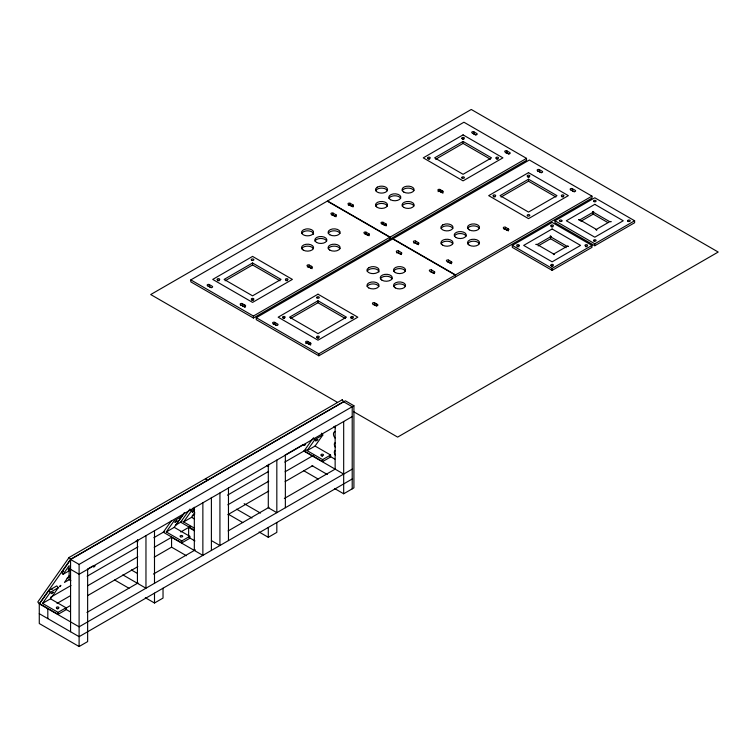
<?xml version="1.0" encoding="UTF-8"?>
<svg xmlns="http://www.w3.org/2000/svg" width="756" height="756" viewBox="0 0 756 756"><rect width="100%" height="100%" fill="white"/><g stroke="black" fill="none" stroke-linecap="round" stroke-linejoin="round"><path stroke-width="1.13" d="M87.639 569.334L87.639 641.598L79.106 646.531L39.274 623.53L39.274 603.827L70.573 559.308L206.983 480.542L205.509 478.709L69.098 557.465L37.8 601.984L39.274 603.827L79.106 626.818L352.211 469.145M50.482 598.799L58.25 587.743L56.776 585.909L48.809 590.502L39.567 603.657L58.051 614.335L66.018 609.733L66.018 607.767L50.482 598.799L42.516 603.392L58.051 612.36L66.018 607.767M69.061 570.856L63.088 574.305L61.614 572.462L70.195 560.253M42.516 603.392L50.283 592.345L58.25 587.743M63.088 574.305L69.146 565.686L69.146 579.682L70.856 580.665M69.193 575.685L64.458 582.432L69.533 579.502M171.243 520.941L163.315 532.215L181.809 542.884L189.775 538.291L189.775 536.316L174.239 527.348L166.273 531.95L181.809 540.918L189.775 536.316M166.273 531.95L174.041 520.893L182.007 516.301M175.694 525.07L184.351 512.757M174.239 527.348L184.634 512.587M189.255 509.979L180.665 522.188L194.292 530.06M194.301 528.094L183.623 521.933L191.391 510.876L194.377 509.157M183.623 521.933L191.589 517.331L194.831 512.729M312.719 438.697L304.139 450.907L322.632 461.585L330.599 456.983L330.599 455.017L315.063 446.049L307.097 450.642L322.632 459.61L330.599 455.017M307.097 450.642L314.865 439.595L322.831 434.993L321.347 433.16M315.063 446.049L322.831 434.993M69.146 568.663L68.172 569.759L69.268 569.268M51.862 589.33L52.514 588.99M190.824 279.9L327.235 201.143L389.831 237.28L389.831 239.255L253.411 318.011L190.824 281.875L190.824 279.9L253.411 316.036L389.831 237.28M252.561 262.984L224.116 279.408L252.561 295.832L281.015 279.408L252.561 262.984L252.561 264.959L279.994 280.797M463.078 141.438L434.634 157.862L463.078 174.286L491.532 157.862L463.078 141.438L463.078 143.413L435.645 159.251M225.127 280.797L252.561 264.959M390.115 237.119L526.526 158.363L526.526 160.329L390.115 239.085L390.115 237.119L327.528 200.983L463.938 122.226L526.526 158.363M256.256 317.681L392.676 238.924L455.263 275.061L455.263 277.027L318.843 355.783L256.256 319.646L256.256 317.681L318.843 353.817L455.263 275.061M317.993 300.765L289.548 317.189L317.993 333.613L346.446 317.189L317.993 300.765L317.993 302.731L345.426 318.569M528.51 179.219L500.066 195.643L528.51 212.067L556.964 195.643L528.51 179.219L528.51 181.185L501.086 197.023M290.559 318.569L317.993 302.731M455.547 274.891L591.957 196.135L591.957 198.11L455.547 276.866L455.547 274.891L392.959 238.754L529.37 159.998L591.957 196.135M512.303 245.407L552.126 222.415L591.957 245.407L591.957 247.382L552.126 270.374L512.303 247.382L512.303 245.407L552.126 268.408L591.957 245.407M554.97 220.771L594.802 197.779L634.624 220.771L634.624 222.746L594.802 245.738L554.97 222.746L554.97 220.771L594.802 243.772L634.624 220.771M550.566 236.789L537.195 244.509L553.694 254.035L567.066 246.314L550.566 236.789L550.566 238.754L566.093 247.722M593.233 212.152L579.861 219.873L596.361 229.399L609.733 221.678L593.233 212.152L593.233 214.118L607.796 222.529M538.149 245.927L550.566 238.754M580.816 221.291L593.233 214.118M70.573 631.742L70.573 559.478L345.388 400.812L353.921 405.736L353.921 487.866L343.678 493.781L334.492 488.47M61.614 572.462L63.598 571.319M70.573 559.478L79.106 564.401L353.921 405.736M67.038 578.245L69.07 577.074M87.828 568.947L92.903 566.008M285.135 455.027L303.43 444.462M352.211 416.584L79.106 574.258L70.573 569.334M50.529 597.325L70.988 585.513M87.12 576.204L138.027 546.815M153.837 537.686L164.496 531.534M175.326 525.278L182.083 521.375M192.26 515.497L194.755 514.061M227.49 495.161L268.616 471.423M284.766 462.096L306.274 449.669M57.021 603.439L70.317 595.756M87.705 585.72L137.828 556.785M154.196 547.335L171.584 537.299M180.788 531.978L190.531 526.356M227.839 504.81L268.758 481.194M285.125 471.744L313.759 455.206M65.205 608.571L70.317 605.613M87.705 595.577L137.828 566.641M154.196 557.191L171.584 547.146M227.839 514.666L268.758 491.05M285.125 481.6L312.738 465.649M86.94 612.445L138.083 582.914M153.421 574.059L195.36 549.848M228.095 530.948L269.013 507.323M284.35 498.469L335.494 468.937M352.211 478.992L79.106 636.675L39.274 613.683M145.303 597.694L154.498 603.005L163.031 598.072L163.031 588.225M259.1 531.997L268.295 537.308L276.828 532.375L276.828 522.519M551.474 266.433L552.778 266.433M313.428 233.254L313.428 231.449A6.039 3.487 0 0 0 306.038 228.983L303.336 229.881L301.776 231.449A6.039 3.487 0 0 0 306.038 235.711A6.039 3.487 0 0 0 313.428 233.254L313.598 233.311M473.965 131.875L476.809 133.519A1.304 0.756 0 0 1 476.809 134.587A1.304 0.756 0 0 1 474.957 134.587L472.113 132.943A1.304 0.756 0 0 1 472.113 131.875A1.304 0.756 0 0 1 473.965 131.875L473.965 133.84L475.864 134.937M506.964 150.926L509.809 152.57A1.304 0.756 0 0 1 509.809 153.638A1.304 0.756 0 0 1 507.956 153.638L505.112 151.994A1.304 0.756 0 0 1 505.112 150.926A1.304 0.756 0 0 1 506.964 150.926L506.964 152.901L508.864 153.997M539.397 169.646L542.241 171.291A1.304 0.756 0 0 1 542.241 172.359A1.304 0.756 0 0 1 540.389 172.359L537.544 170.714A1.304 0.756 0 0 1 537.544 169.646A1.304 0.756 0 0 1 539.397 169.646L539.397 171.621L541.296 172.718M572.396 188.707L575.24 190.342A1.304 0.756 0 0 1 575.24 191.41A1.304 0.756 0 0 1 573.388 191.41L570.544 189.775A1.304 0.756 0 0 1 570.544 188.707A1.304 0.756 0 0 1 572.396 188.707L572.396 190.673L574.295 191.769M463.078 143.413L490.512 159.251M528.51 181.185L555.943 197.023M440.077 189.539L443.167 191.325A1.304 0.756 0 0 1 442.827 192.298A1.304 0.756 0 0 1 441.107 192.232L438.263 190.597A1.304 0.756 0 0 1 438.263 189.529A1.304 0.756 0 0 1 440.105 189.529L440.105 191.495L442.959 193.139M505.509 227.32L508.599 229.096A1.304 0.756 0 0 1 508.259 230.079A1.304 0.756 0 0 1 506.539 230.013L503.694 228.369A1.304 0.756 0 0 1 503.694 227.301A1.304 0.756 0 0 1 505.547 227.301L505.547 229.276L508.391 230.911L508.599 229.096M353.052 204.961A1.304 0.756 0 0 1 353.052 206.029A1.304 0.756 0 0 1 351.209 206.029L348.365 204.394A1.304 0.756 0 0 1 348.365 203.326A1.304 0.756 0 0 1 350.208 203.326L353.052 204.961L353.052 206.936L350.208 205.292A1.304 0.756 0 0 0 348.365 205.292M386.061 224.012A1.304 0.756 0 0 1 386.061 225.08A1.304 0.756 0 0 1 384.209 225.08L381.364 223.445A1.304 0.756 0 0 1 381.364 222.377A1.304 0.756 0 0 1 383.216 222.377L386.061 224.012L386.061 225.987M418.493 242.742A1.304 0.756 0 0 1 418.493 243.81A1.304 0.756 0 0 1 416.641 243.81L413.797 242.166A1.304 0.756 0 0 1 413.797 241.098A1.304 0.756 0 0 1 415.639 241.098L418.493 242.742L418.493 244.708L415.639 243.073A1.304 0.756 0 0 0 413.797 243.073M451.493 261.793A1.304 0.756 0 0 1 451.493 262.861A1.304 0.756 0 0 1 449.64 262.861L446.796 261.217A1.304 0.756 0 0 1 446.796 260.149A1.304 0.756 0 0 1 448.648 260.149L451.493 261.793L451.493 263.768M381.95 224.154A1.304 0.756 0 0 1 383.216 224.343L385.106 225.439M447.382 261.926A1.304 0.756 0 0 1 448.648 262.124L450.538 263.22M335.985 214.817A1.304 0.756 0 0 1 335.985 215.885A1.304 0.756 0 0 1 334.143 215.885L331.289 214.241A1.304 0.756 0 0 1 331.289 213.173A1.304 0.756 0 0 1 333.141 213.173L335.985 214.817L335.985 216.792L333.141 215.148A1.304 0.756 0 0 0 331.563 215.025M368.985 233.869A1.304 0.756 0 0 1 368.985 234.936A1.304 0.756 0 0 1 367.142 234.936L364.297 233.302A1.304 0.756 0 0 1 364.297 232.234A1.304 0.756 0 0 1 366.14 232.234L368.985 233.869L368.985 235.844M401.417 252.599A1.304 0.756 0 0 1 401.417 253.666A1.304 0.756 0 0 1 399.574 253.666L396.73 252.022A1.304 0.756 0 0 1 396.73 250.954A1.304 0.756 0 0 1 398.573 250.954L401.417 252.599L401.417 254.564L398.573 252.929A1.304 0.756 0 0 0 396.73 252.929M434.416 271.65A1.304 0.756 0 0 1 434.416 272.718A1.304 0.756 0 0 1 432.574 272.718L429.729 271.073A1.304 0.756 0 0 1 429.729 270.005A1.304 0.756 0 0 1 431.572 270.005L434.416 271.65L434.416 273.615M364.883 234.001A1.304 0.756 0 0 1 366.14 234.199L368.04 235.296M430.315 271.782A1.304 0.756 0 0 1 431.572 271.98L433.471 273.077M309.242 265.082L312.086 266.717A1.304 0.756 0 0 1 312.086 267.785A1.304 0.756 0 0 1 310.243 267.785L307.399 266.15A1.304 0.756 0 0 1 307.399 265.082A1.304 0.756 0 0 1 309.242 265.082L309.242 267.048L312.086 268.692M374.674 302.854L377.518 304.498A1.304 0.756 0 0 1 377.518 305.566A1.304 0.756 0 0 1 375.675 305.566L372.831 303.921A1.304 0.756 0 0 1 372.831 302.854A1.304 0.756 0 0 1 374.674 302.854L374.674 304.829L376.668 305.972L376.668 304.006M209.393 284.625L212.238 286.269A1.304 0.756 0 0 1 212.238 287.337A1.304 0.756 0 0 1 210.385 287.337L207.541 285.692A1.304 0.756 0 0 1 207.541 284.625A1.304 0.756 0 0 1 209.393 284.625L209.393 286.6L211.283 287.686M245.237 305.32A1.304 0.756 0 0 1 245.237 306.388A1.304 0.756 0 0 1 243.385 306.388L240.54 304.744A1.304 0.756 0 0 1 240.54 303.676A1.304 0.756 0 0 1 242.392 303.676L245.237 305.32L245.237 307.295L242.392 305.651A1.304 0.756 0 0 0 240.814 305.528M274.825 322.406L277.669 324.04A1.304 0.756 0 0 1 277.669 325.108A1.304 0.756 0 0 1 275.817 325.108L272.973 323.474A1.304 0.756 0 0 1 272.973 322.406A1.304 0.756 0 0 1 274.825 322.406L274.825 324.371L276.715 325.467M307.824 341.457L310.669 343.101A1.304 0.756 0 0 1 310.669 344.16A1.304 0.756 0 0 1 308.817 344.16L305.972 342.525A1.304 0.756 0 0 1 305.972 341.457A1.304 0.756 0 0 1 307.824 341.457L307.824 343.422L310.669 345.067M343.678 401.795L352.211 406.728L352.211 488.848M337.441 402.353L150.709 294.547L471.262 109.469L718.2 252.041L397.637 437.11L353.761 411.784M333.727 426.753L335.428 427.745M329.748 456.17L334.851 459.119M303.855 451.077L343.678 474.069M312.02 465.649L327.339 474.494M303.855 470.78L318.153 479.039M266.868 465.526L268.578 466.509L268.578 464.269M244.15 503.657L260.489 513.088M236.637 509.175L251.956 518.011M228.463 514.307L242.761 522.566M192.903 508.23L194.613 509.213M191.589 517.331L194.5 519.013M194.576 530.873L188.631 527.452L188.631 536.212M211.396 540.587L219.93 545.52L219.93 492.959M189.009 537.516L194.944 540.946M186.411 555.726L171.565 547.155L171.565 537.308L202.863 555.367L202.863 502.806M136.004 541.079L137.715 542.061L137.715 539.822M131.374 569.939L137.498 573.483M122.841 574.872L145.965 588.225L145.965 535.664M114.666 580.013L128.964 588.262M65.177 608.92L70.28 611.869M313.381 437.752L314.865 439.595M189.917 509.043L191.391 510.876M69.098 557.465L70.573 559.308M48.809 590.502L50.283 592.345M594.802 243.772L594.802 245.738M593.621 213.57L592.846 213.57M552.126 268.408L552.126 270.374M507.531 228.454L507.531 230.419M448.648 260.149L448.648 262.124M442.099 190.673L442.099 192.648M431.572 270.005L431.572 271.98M415.639 241.098L415.639 243.073M398.573 250.954L398.573 252.929M383.216 222.377L383.216 224.343M378.869 272.075L378.869 271.196A6.039 3.487 0 0 0 373.039 268.616A6.039 3.487 0 0 0 367.208 271.196M366.14 232.234L366.14 234.199M350.208 203.326L350.208 205.292M343.678 421.508L343.678 493.781M335.144 425.921L335.144 469.145M333.141 213.173L333.141 215.148M322.632 459.61L322.632 461.585M318.843 353.817L318.843 355.783M313.428 234.294L313.428 233.415A6.039 3.487 0 0 0 307.607 230.835A6.039 3.487 0 0 0 301.776 233.415M311.236 266.225L311.236 268.2M309.818 342.6L309.818 344.575M285.362 455.178L285.362 507.739M276.828 460.102L276.828 512.663L268.295 507.739L268.295 464.524M268.295 527.452L268.295 537.308M253.411 316.036L253.411 318.011M244.386 304.829L244.386 306.794M242.392 303.676L242.392 305.651M228.463 488.026L228.463 540.587M211.396 497.372L211.396 550.444M194.32 507.229L194.32 550.444M181.809 540.918L181.809 542.884M154.498 530.731L154.498 583.292M154.498 593.148L154.498 603.005M137.431 540.077L137.431 583.292M79.106 564.401L79.106 646.531M58.051 612.36L58.051 614.335M47.817 608.75L47.817 618.606M335.428 455.159A3.222 1.862 60 0 1 335.428 450.604M335.428 447.268A3.222 1.862 60 0 1 335.428 442.723M335.002 438.026A4.423 2.551 60 0 1 335.002 431.761M57.258 608.93A1.304 0.756 0 0 1 57.928 608.92M321.829 456.18A1.304 0.756 0 0 1 322.5 456.17M402.249 190.692A6.039 3.487 0 0 1 408.079 188.112A6.039 3.487 0 0 1 413.91 190.692M402.249 206.019A6.039 3.487 0 0 1 408.079 203.44A6.039 3.487 0 0 1 413.91 206.019M388.971 198.356A6.039 3.487 0 0 1 394.802 195.776A6.039 3.487 0 0 1 400.633 198.356M375.704 206.019A6.039 3.487 0 0 1 381.525 203.44A6.039 3.487 0 0 1 387.355 206.019M375.704 190.692A6.039 3.487 0 0 1 381.525 188.112A6.039 3.487 0 0 1 387.355 190.692M315.006 241.06A6.039 3.487 0 0 1 320.837 238.48A6.039 3.487 0 0 1 326.668 241.06M301.729 248.724A6.039 3.487 0 0 1 307.56 246.144A6.039 3.487 0 0 1 313.39 248.724M328.284 248.724A6.039 3.487 0 0 1 334.114 246.144A6.039 3.487 0 0 1 339.945 248.724M328.284 233.396A6.039 3.487 0 0 1 334.114 230.816A6.039 3.487 0 0 1 339.945 233.396M307.399 267.048A1.304 0.756 0 0 1 309.242 267.048M438.055 191.655A1.304 0.756 0 0 1 440.105 191.495M505.386 152.778A1.304 0.756 0 0 1 506.964 152.901M473.039 133.623A1.304 0.756 0 0 1 473.965 133.84M208.127 286.401A1.304 0.756 0 0 1 209.393 286.6M496.569 159.185A1.304 0.756 0 0 1 497.873 159.185M462.426 139.473A1.304 0.756 0 0 1 463.74 139.473M428.293 159.185A1.304 0.756 0 0 1 429.597 159.185M286.042 280.731A1.304 0.756 0 0 1 287.356 280.731M251.909 300.434A1.304 0.756 0 0 1 253.213 300.434M217.766 280.731A1.304 0.756 0 0 1 219.079 280.731M517.066 246.843A1.304 0.756 0 0 1 518.909 246.843M585.616 246.73A1.304 0.756 0 0 1 586.921 246.73M551.474 227.017A1.304 0.756 0 0 1 552.778 227.017M467.68 228.463A6.039 3.487 0 0 1 473.511 225.883A6.039 3.487 0 0 1 479.342 228.463M467.68 243.801A6.039 3.487 0 0 1 473.511 241.211A6.039 3.487 0 0 1 479.342 243.801M454.413 236.127A6.039 3.487 0 0 1 460.234 233.547A6.039 3.487 0 0 1 466.065 236.127M441.135 243.801A6.039 3.487 0 0 1 446.966 241.211A6.039 3.487 0 0 1 452.787 243.801M441.135 228.463A6.039 3.487 0 0 1 446.966 225.883A6.039 3.487 0 0 1 452.787 228.463M380.438 278.832A6.039 3.487 0 0 1 386.269 276.252A6.039 3.487 0 0 1 392.099 278.832M367.161 286.505A6.039 3.487 0 0 1 372.991 283.916A6.039 3.487 0 0 1 378.822 286.505M393.715 286.505A6.039 3.487 0 0 1 399.546 283.916A6.039 3.487 0 0 1 405.377 286.505M393.715 271.168A6.039 3.487 0 0 1 399.546 268.588A6.039 3.487 0 0 1 405.377 271.168M305.764 343.583A1.304 0.756 0 0 1 307.824 343.422M373.095 304.706A1.304 0.756 0 0 1 374.674 304.829M503.968 229.153A1.304 0.756 0 0 1 505.547 229.276M571.13 190.484A1.304 0.756 0 0 1 572.396 190.673M537.818 171.499A1.304 0.756 0 0 1 539.397 171.621M273.247 324.248A1.304 0.756 0 0 1 274.825 324.371M562.001 196.957A1.304 0.756 0 0 1 563.305 196.957M527.858 177.254A1.304 0.756 0 0 1 529.172 177.254M493.725 196.957A1.304 0.756 0 0 1 495.029 196.957M351.001 318.777A1.304 0.756 0 0 1 352.787 318.503M317.34 338.215A1.304 0.756 0 0 1 318.645 338.215M283.198 318.503A1.304 0.756 0 0 1 284.511 318.503M51.21 593.611L53.166 592.288L51.21 593.611M174.967 522.169L176.923 520.846L174.967 522.169M192.317 512.152L194.273 510.82L192.317 512.152M315.781 440.861L317.737 439.538L315.781 440.861M59.412 586.448C59.601 587.875 62.729 583.339 59.412 586.448M93.555 566.735C93.735 568.172 96.872 563.636 93.555 566.735M304.073 445.19C304.262 446.626 307.39 442.09 304.073 445.19M377.263 187.157L375.704 188.716A6.039 3.487 0 0 0 381.005 193.092A6.039 3.487 0 0 0 387.545 189.321A6.039 3.487 0 0 0 379.966 186.259L377.263 187.157M368.767 267.662L367.208 269.221A6.039 3.487 0 0 0 371.47 273.492A6.039 3.487 0 0 0 378.869 271.026L378.869 269.221A6.039 3.487 0 0 0 371.47 266.764L368.767 267.662M442.695 224.938L441.135 226.498A6.039 3.487 0 0 0 446.437 230.873A6.039 3.487 0 0 0 452.976 227.093A6.039 3.487 0 0 0 445.397 224.031L442.695 224.938M536.051 244.339L536.722 244.566L536.051 244.339M550.273 236.127L550.954 236.354L550.273 236.127M578.727 219.703L579.398 219.93L578.727 219.703M592.95 211.491L593.621 211.718L592.95 211.491M553.411 254.366L554.082 254.583L553.411 254.366M567.633 246.154L568.304 246.371L567.633 246.154M596.078 229.72L596.758 229.947L596.078 229.72M610.309 221.508L610.98 221.735L610.309 221.508M252.561 256.416L212.729 279.408L252.561 302.4L292.392 279.408L252.561 256.416M463.078 134.87L423.256 157.862L463.078 180.864L502.91 157.862L463.078 134.87M317.993 294.188L278.161 317.189L317.993 340.181L357.824 317.189L317.993 294.188M528.51 172.651L488.688 195.643L528.51 218.635L568.342 195.643L528.51 172.651M552.126 228.983L523.681 245.407L552.126 261.831L580.58 245.407L552.126 228.983M594.802 204.347L566.348 220.771L594.802 237.195L623.246 220.771L594.802 204.347M342.203 399.782L205.793 478.548L207.267 480.381L343.678 401.625L342.203 399.782M561.925 220.969L561.925 220.582A1.304 0.756 0 0 0 560.659 220.015A1.304 0.756 0 0 0 559.402 220.582L559.402 220.969A1.304 0.756 0 0 0 560.659 221.527A1.304 0.756 0 0 0 561.925 220.969M519.249 245.605L519.249 245.218A1.304 0.756 0 0 0 517.992 244.651A1.304 0.756 0 0 0 516.726 245.218L516.726 245.605A1.304 0.756 0 0 0 517.992 246.163A1.304 0.756 0 0 0 519.249 245.605M180.495 536.788A1.304 0.756 0 0 0 182.659 536.41A1.304 0.756 0 0 0 181.005 535.513A1.304 0.756 0 0 0 180.495 536.788M56.738 608.23A1.304 0.756 0 0 0 58.902 607.852A1.304 0.756 0 0 0 57.258 606.964A1.304 0.756 0 0 0 56.738 608.23M321.309 455.481A1.304 0.756 0 0 0 323.483 455.103A1.304 0.756 0 0 0 321.829 454.214A1.304 0.756 0 0 0 321.309 455.481M403.817 192.081A6.039 3.487 0 0 0 413.91 190.521A6.039 3.487 0 0 0 406.52 186.259A6.039 3.487 0 0 0 403.817 192.081M377.263 207.418A6.039 3.487 0 0 0 387.355 205.849A6.039 3.487 0 0 0 379.966 201.587A6.039 3.487 0 0 0 377.263 207.418M403.817 207.418A6.039 3.487 0 0 0 413.91 205.849A6.039 3.487 0 0 0 406.52 201.587A6.039 3.487 0 0 0 403.817 207.418M390.54 199.745A6.039 3.487 0 0 0 400.633 198.185A6.039 3.487 0 0 0 393.243 193.923A6.039 3.487 0 0 0 390.54 199.745M329.843 234.785A6.039 3.487 0 0 0 339.945 233.226A6.039 3.487 0 0 0 332.555 228.964A6.039 3.487 0 0 0 329.843 234.785M303.298 250.123A6.039 3.487 0 0 0 313.39 248.554A6.039 3.487 0 0 0 306 244.292A6.039 3.487 0 0 0 303.298 250.123M329.843 250.123A6.039 3.487 0 0 0 339.945 248.554A6.039 3.487 0 0 0 332.555 244.292A6.039 3.487 0 0 0 329.843 250.123M316.575 242.449A6.039 3.487 0 0 0 326.668 240.89A6.039 3.487 0 0 0 319.278 236.628A6.039 3.487 0 0 0 316.575 242.449M496.087 158.24A1.304 0.756 0 0 0 498.355 158.24A1.304 0.756 0 0 0 497.221 157.116A1.304 0.756 0 0 0 496.087 158.24M461.954 177.953A1.304 0.756 0 0 0 464.212 177.953A1.304 0.756 0 0 0 463.078 176.819A1.304 0.756 0 0 0 461.954 177.953M427.811 158.24A1.304 0.756 0 0 0 430.079 158.24A1.304 0.756 0 0 0 428.945 157.116A1.304 0.756 0 0 0 427.811 158.24M461.954 138.537A1.304 0.756 0 0 0 464.212 138.537A1.304 0.756 0 0 0 463.078 137.403A1.304 0.756 0 0 0 461.954 138.537M285.57 279.786A1.304 0.756 0 0 0 287.828 279.786A1.304 0.756 0 0 0 286.704 278.652A1.304 0.756 0 0 0 285.57 279.786M251.427 260.073A1.304 0.756 0 0 0 253.695 260.073A1.304 0.756 0 0 0 252.561 258.949A1.304 0.756 0 0 0 251.427 260.073M217.293 279.786A1.304 0.756 0 0 0 219.552 279.786A1.304 0.756 0 0 0 218.427 278.652A1.304 0.756 0 0 0 217.293 279.786M251.909 299.773A1.304 0.756 0 0 0 253.865 299.121A1.304 0.756 0 0 0 251.909 298.469A1.304 0.756 0 0 0 251.909 299.773M550.992 226.082A1.304 0.756 0 0 0 553.26 226.082A1.304 0.756 0 0 0 552.126 224.948A1.304 0.756 0 0 0 550.992 226.082M585.616 246.069A1.304 0.756 0 0 0 587.573 245.407A1.304 0.756 0 0 0 585.616 244.755A1.304 0.756 0 0 0 585.616 246.069M550.992 265.498A1.304 0.756 0 0 0 553.26 265.498A1.304 0.756 0 0 0 552.126 264.364A1.304 0.756 0 0 0 550.992 265.498M593.668 201.436A1.304 0.756 0 0 0 595.936 201.436A1.304 0.756 0 0 0 594.802 200.312A1.304 0.756 0 0 0 593.668 201.436M627.811 221.149A1.304 0.756 0 0 0 630.069 221.149A1.304 0.756 0 0 0 628.935 220.015A1.304 0.756 0 0 0 627.811 221.149M594.15 241.136A1.304 0.756 0 0 0 596.106 240.484A1.304 0.756 0 0 0 594.15 239.832A1.304 0.756 0 0 0 594.15 241.136M469.249 229.862A6.039 3.487 0 0 0 479.342 228.303A6.039 3.487 0 0 0 471.952 224.031A6.039 3.487 0 0 0 469.249 229.862M442.695 245.19A6.039 3.487 0 0 0 452.787 243.63A6.039 3.487 0 0 0 445.397 239.359A6.039 3.487 0 0 0 442.695 245.19M469.249 245.19A6.039 3.487 0 0 0 479.342 243.63A6.039 3.487 0 0 0 471.952 239.359A6.039 3.487 0 0 0 469.249 245.19M455.972 237.526A6.039 3.487 0 0 0 466.065 235.966A6.039 3.487 0 0 0 458.675 231.695A6.039 3.487 0 0 0 455.972 237.526M395.275 272.566A6.039 3.487 0 0 0 405.377 271.007A6.039 3.487 0 0 0 397.987 266.736A6.039 3.487 0 0 0 395.275 272.566M368.73 287.894A6.039 3.487 0 0 0 378.822 286.335A6.039 3.487 0 0 0 371.432 282.064A6.039 3.487 0 0 0 368.73 287.894M395.275 287.894A6.039 3.487 0 0 0 405.377 286.335A6.039 3.487 0 0 0 397.987 282.064A6.039 3.487 0 0 0 395.275 287.894M382.007 280.23A6.039 3.487 0 0 0 392.099 278.671A6.039 3.487 0 0 0 384.709 274.4A6.039 3.487 0 0 0 382.007 280.23M561.519 196.021A1.304 0.756 0 0 0 563.787 196.021A1.304 0.756 0 0 0 562.653 194.887A1.304 0.756 0 0 0 561.519 196.021M527.386 215.734A1.304 0.756 0 0 0 529.644 215.734A1.304 0.756 0 0 0 528.51 214.6A1.304 0.756 0 0 0 527.386 215.734M493.243 196.021A1.304 0.756 0 0 0 495.511 196.021A1.304 0.756 0 0 0 494.377 194.887A1.304 0.756 0 0 0 493.243 196.021M527.386 176.309A1.304 0.756 0 0 0 529.644 176.309A1.304 0.756 0 0 0 528.51 175.175A1.304 0.756 0 0 0 527.386 176.309M351.001 317.567A1.304 0.756 0 0 0 353.26 317.567A1.304 0.756 0 0 0 352.135 316.433A1.304 0.756 0 0 0 351.001 317.567M316.858 297.855A1.304 0.756 0 0 0 319.126 297.855A1.304 0.756 0 0 0 317.993 296.721A1.304 0.756 0 0 0 316.858 297.855M283.198 317.841A1.304 0.756 0 0 0 285.163 317.189A1.304 0.756 0 0 0 283.198 316.537A1.304 0.756 0 0 0 283.198 317.841M316.858 337.27A1.304 0.756 0 0 0 319.126 337.27A1.304 0.756 0 0 0 317.993 336.146A1.304 0.756 0 0 0 316.858 337.27"/></g></svg>
